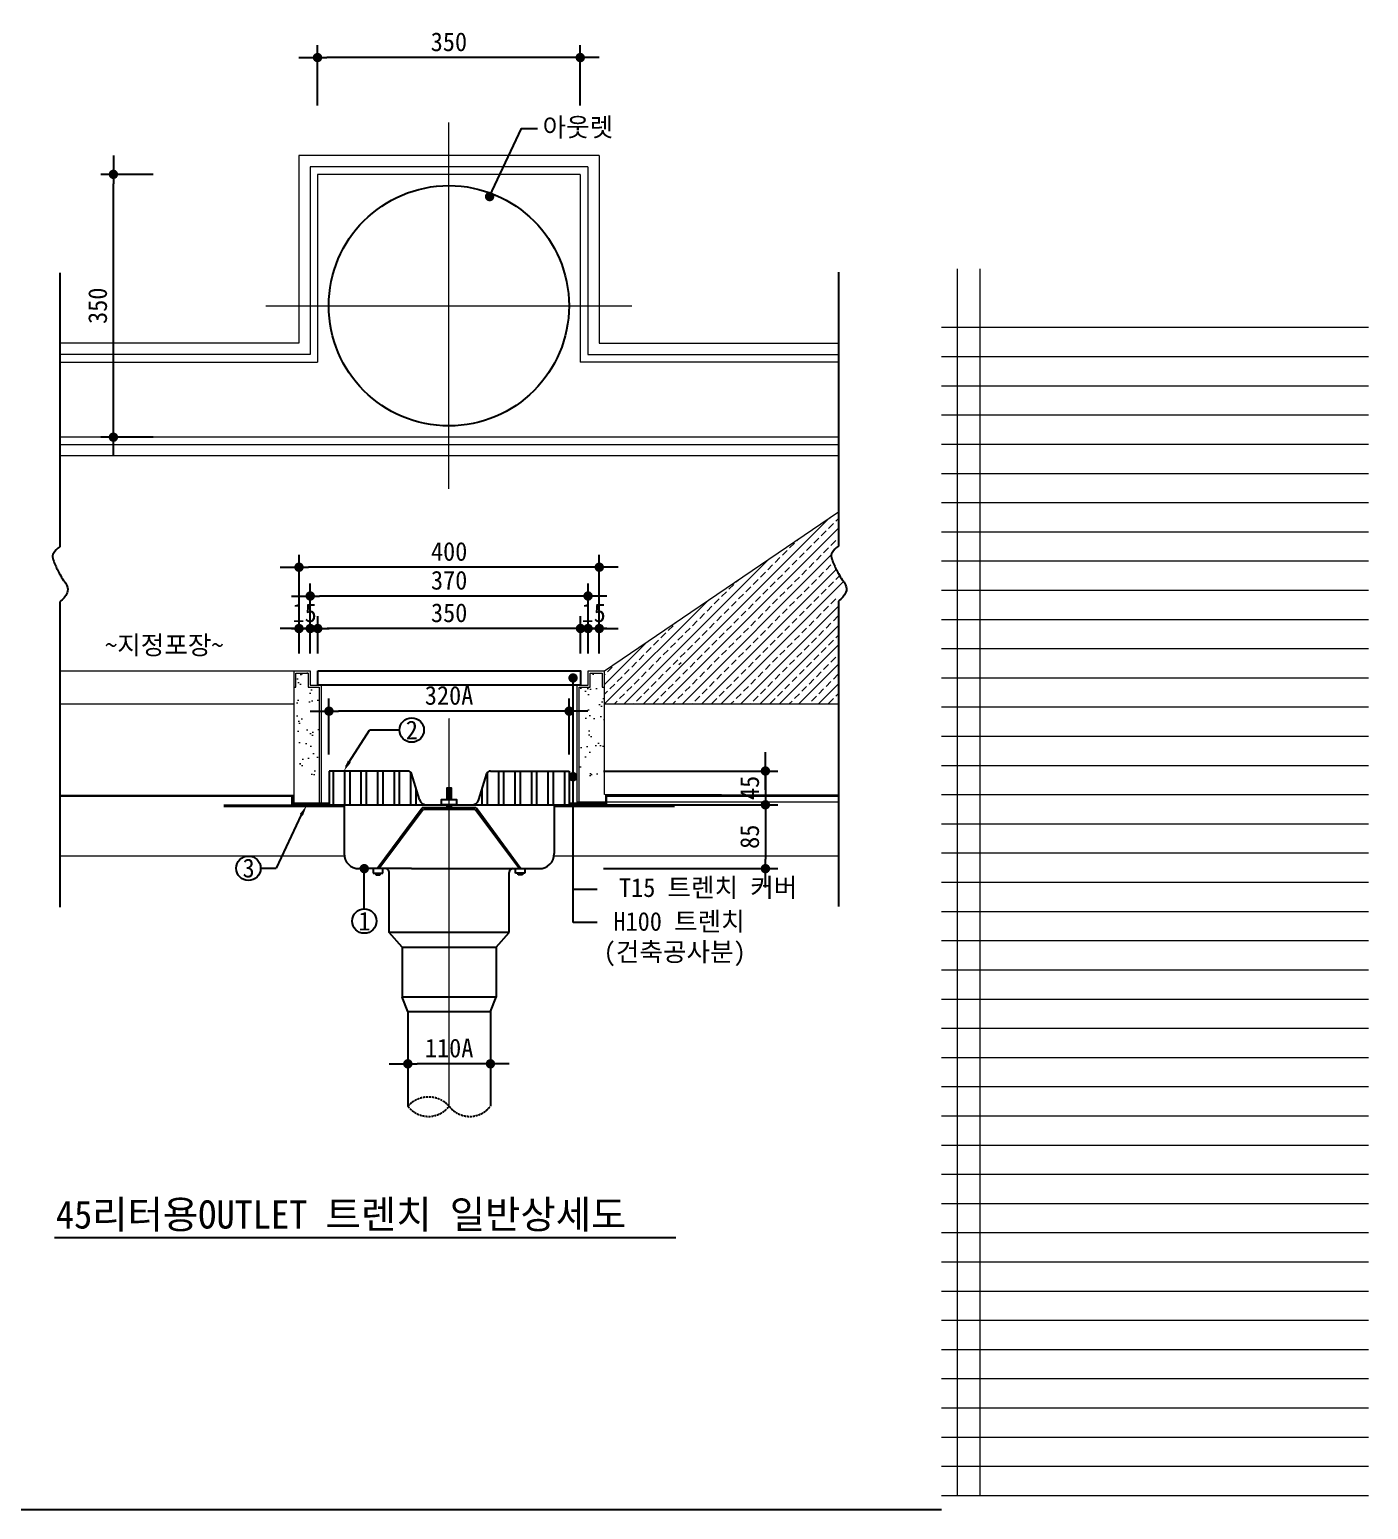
# Model space of a CAD drawing. Header units: millimetres. Extents: x 5104319 to 7084979, y 3076390 to 3633130.
# Drawn here: x 6999376 to 7084979, y 3193230 to 3287816 of the extents above; entities that cross this region are included whole.
import ezdxf
from ezdxf.enums import TextEntityAlignment as Align

# ---------------------------------------------------------------- set-up
doc = ezdxf.new("R2010")
doc.units = ezdxf.units.MM
doc.header["$PDMODE"] = 1
for name, pattern in [('CEN', [8.5, 8, -0.2, 0.1, -0.2]), ('DASHDOTX2', [50.8, 25.4, -12.7, 0, -12.7]), ('HIDDEN', [9.525, 6.35, -3.175])]:
    doc.linetypes.add(name, pattern=pattern)
doc.layers.get('Defpoints').update_dxf_attribs({"color": 140})
for name, color, linetype, lineweight in [('A-CNTL', 1, 'CEN', 15), ('A-CONC-LIN1', 2, 'Continuous', 40), ('A-CUTL', 7, 'Continuous', 25), ('A-DIMS', 7, 'Continuous', 25), ('A-ELEV-LIN3', 8, 'Continuous', 18), ('A-MKXS-LEAD', 7, 'Continuous', 25), ('A-MKXS-MAK2', 3, 'DASHDOTX2', 25), ('A-MKXS-TEXT2', 7, 'Continuous', 25), ('A-MKXX-SYMB', 7, 'Continuous', 25), ('A-SECT-LIN1', 4, 'Continuous', 25), ('A-XXXX-HATC', 8, 'Continuous', 18), ('A-XXXX-STL', 3, 'Continuous', 25), ('A-XXXX-TABL', 7, 'Continuous', 25), ('A-XXXX-TXT1', 3, 'Continuous', 25), ('A-XXXX-TXT2', 3, 'Continuous', 25)]:
    doc.layers.add(name, color=color, linetype=linetype, lineweight=lineweight)
doc.layers.add('A-XXXX-NPLT', color=144, linetype='Continuous', lineweight=15, plot=False)
doc.styles.add('HY울릉도L', font='')
doc.styles.add('돋움', font='')
doc.styles.add('돋움체', font='')
doc.styles.get('HY울릉도L').set_extended_font_data('Dotum')
doc.styles.get('돋움').set_extended_font_data('DotumChe')
doc.styles.get('돋움체').set_extended_font_data('DotumChe')
doc.dimstyles.new('CDIM', dxfattribs={"dimtxt": 3, "dimasz": 1.5, "dimexe": 2, "dimexo": 1, "dimgap": 1, "dimtad": 1, "dimdec": 0, "dimrnd": 0.5, "dimzin": 0, "dimdsep": 32, "dimlunit": 6, "dimtxsty": 'HY울릉도L', "dimblk1": '_CIDOT', "dimblk2": '_CIDOT', "dimsah": 1, "dimcen": 5.5, "dimclrd": 2, "dimclre": 2, "dimclrt": 7, "dimadec": 0, "dimazin": 0, "dimtfac": 1, "dimtdec": 0, "dimtix": 1, "dimtmove": 2, "dimatfit": 1, "dimldrblk": '_CIDOT', "dimfxl": 1, "dimtolj": 1, "dimtzin": 0, "dimlwd": -1, "dimarcsym": 0})

# ---------------------------------------------------------------- blocks, each defined once
blk = doc.blocks.new('NOTE')
at = {"layer": 'A-XXXX-NPLT'}
for p, q in [((1010659.8, 179732.7), (1010659.8, 175812.7)), ((1010734.1, 175812.7), (1010734.1, 179732.7)), ((1010609.8, 179546.1), (1011974.8, 179546.1)), ((1010609.8, 179452.7), (1011974.8, 179452.7)), ((1010609.8, 179359.4), (1011974.8, 179359.4)), ((1010609.8, 179266.1), (1011974.8, 179266.1)), ((1010609.8, 179172.7), (1011974.8, 179172.7)), ((1010609.8, 179079.4), (1011974.8, 179079.4)), ((1010609.8, 178986.1), (1011974.8, 178986.1)), ((1010609.8, 178892.7), (1011974.8, 178892.7)), ((1010609.8, 178799.4), (1011974.8, 178799.4)), ((1010609.8, 178706.1), (1011974.8, 178706.1)), ((1010609.8, 178612.7), (1011974.8, 178612.7)), ((1010609.8, 178519.4), (1011974.8, 178519.4)), ((1010609.8, 178426.1), (1011974.8, 178426.1)), ((1010609.8, 178332.7), (1011974.8, 178332.7)), ((1010609.8, 178239.4), (1011974.8, 178239.4)), ((1010609.8, 178146.1), (1011974.8, 178146.1)), ((1010609.8, 178052.7), (1011974.8, 178052.7)), ((1010609.8, 177959.4), (1011974.8, 177959.4)), ((1010609.8, 177866.1), (1011974.8, 177866.1)), ((1010609.8, 177772.7), (1011974.8, 177772.7)), ((1010609.8, 177679.4), (1011974.8, 177679.4)), ((1010609.8, 177586.1), (1011974.8, 177586.1)), ((1010609.8, 177492.7), (1011974.8, 177492.7)), ((1010609.8, 177399.4), (1011974.8, 177399.4)), ((1010609.8, 177306.1), (1011974.8, 177306.1)), ((1010609.8, 177212.7), (1011974.8, 177212.7)), ((1010609.8, 177119.4), (1011974.8, 177119.4)), ((1010609.8, 177026.1), (1011974.8, 177026.1)), ((1010609.8, 176932.7), (1011974.8, 176932.7)), ((1010609.8, 176839.4), (1011974.8, 176839.4)), ((1010609.8, 176746.1), (1011974.8, 176746.1)), ((1010609.8, 176652.7), (1011974.8, 176652.7)), ((1010609.8, 176559.4), (1011974.8, 176559.4)), ((1010609.8, 176466.1), (1011974.8, 176466.1)), ((1010609.8, 176372.7), (1011974.8, 176372.7)), ((1010609.8, 176279.4), (1011974.8, 176279.4)), ((1010609.8, 176186.1), (1011974.8, 176186.1)), ((1010609.8, 176092.7), (1011974.8, 176092.7)), ((1010609.8, 175999.4), (1011974.8, 175999.4)), ((1010609.8, 175906.1), (1011974.8, 175906.1)), ((1010609.8, 175812.7), (1011974.8, 175812.7))]:
    blk.add_line(p, q, dxfattribs=at)
blk = doc.blocks.new('_CIDOT')
at = {"color": 0, "linetype": 'ByBlock'}
blk.add_line((2, 0), (-1, 0), dxfattribs=at)
at = {"color": 0, "linetype": 'ByBlock', "const_width": 0.5}
blk.add_lwpolyline([(-0.25, 0, 1), (0.25, 0, 1)], format="xyb", close=True, dxfattribs=at)
blk = doc.blocks.new('*D100')
at = {"layer": 'A-DIMS', "lineweight": -2, "transparency": 16777216}
for p, q in [((7018518, 3241490, 0), (7018518, 3245052, 0)), ((7033878, 3241490, 0), (7033878, 3245052, 0))]:
    blk.add_line(p, q, dxfattribs=at)
at = {"layer": 'A-DIMS', "transparency": 16777216}
blk.add_line((7033278, 3244252, 0), (7019118, 3244252, 0), dxfattribs=at)
at = {"layer": 'Defpoints', "color": 0, "transparency": 16777216}
for p in [(7018518, 3244252, 0), (7018518, 3241090, 0), (7033878, 3241090, 0)]:
    blk.add_point(p, dxfattribs=at)
at = {"layer": 'A-DIMS', "transparency": 16777216, "xscale": 600, "yscale": 600, "zscale": 600, "rotation": 180}
blk.add_blockref('_CIDOT', (7018518, 3244252, 0), dxfattribs=at)
at = {"layer": 'A-DIMS', "transparency": 16777216, "xscale": 600, "yscale": 600, "zscale": 600}
blk.add_blockref('_CIDOT', (7033878, 3244252, 0), dxfattribs=at)
at = {"layer": 'A-DIMS', "color": 3, "transparency": 16777216, "insert": (7026198, 3245253, 0), "char_height": 1200, "attachment_point": 5, "style": '돋움체'}
blk.add_mtext('\\A1;320A', dxfattribs=at)
blk = doc.blocks.new('*D101')
at = {"layer": 'A-DIMS', "lineweight": -2, "transparency": 16777216}
for p, q in [((7016602, 3247933, 0), (7016602, 3254253, 0)), ((7035802, 3247933, 0), (7035802, 3254253, 0))]:
    blk.add_line(p, q, dxfattribs=at)
at = {"layer": 'A-DIMS', "transparency": 16777216}
blk.add_line((7035202, 3253453, 0), (7017202, 3253453, 0), dxfattribs=at)
at = {"layer": 'Defpoints', "color": 0, "transparency": 16777216}
for p in [(7016602, 3253453, 0), (7016602, 3247533, 0), (7035802, 3247533, 0)]:
    blk.add_point(p, dxfattribs=at)
at = {"layer": 'A-DIMS', "transparency": 16777216, "xscale": 600, "yscale": 600, "zscale": 600, "rotation": 180}
blk.add_blockref('_CIDOT', (7016602, 3253453, 0), dxfattribs=at)
at = {"layer": 'A-DIMS', "transparency": 16777216, "xscale": 600, "yscale": 600, "zscale": 600}
blk.add_blockref('_CIDOT', (7035802, 3253453, 0), dxfattribs=at)
at = {"layer": 'A-DIMS', "color": 3, "transparency": 16777216, "insert": (7026202, 3254454, 0), "char_height": 1200, "attachment_point": 5, "style": '돋움체'}
blk.add_mtext('\\A1;400', dxfattribs=at)
blk = doc.blocks.new('*D102')
at = {"layer": 'A-DIMS', "lineweight": -2, "transparency": 16777216}
for p, q in [((7017322, 3247933, 0), (7017322, 3252413, 0)), ((7035082, 3247933, 0), (7035082, 3252413, 0))]:
    blk.add_line(p, q, dxfattribs=at)
at = {"layer": 'A-DIMS', "transparency": 16777216}
blk.add_line((7034482, 3251613, 0), (7017922, 3251613, 0), dxfattribs=at)
at = {"layer": 'Defpoints', "color": 0, "transparency": 16777216}
for p in [(7017322, 3251613, 0), (7017322, 3247533, 0), (7035082, 3247533, 0)]:
    blk.add_point(p, dxfattribs=at)
at = {"layer": 'A-DIMS', "transparency": 16777216, "xscale": 600, "yscale": 600, "zscale": 600, "rotation": 180}
blk.add_blockref('_CIDOT', (7017322, 3251613, 0), dxfattribs=at)
at = {"layer": 'A-DIMS', "transparency": 16777216, "xscale": 600, "yscale": 600, "zscale": 600}
blk.add_blockref('_CIDOT', (7035082, 3251613, 0), dxfattribs=at)
at = {"layer": 'A-DIMS', "color": 3, "transparency": 16777216, "insert": (7026202, 3252613, 0), "char_height": 1200, "attachment_point": 5, "style": '돋움체'}
blk.add_mtext('\\A1;370', dxfattribs=at)
blk = doc.blocks.new('*D103')
at = {"layer": 'A-DIMS', "lineweight": -2, "transparency": 16777216}
for p, q in [((7017802, 3247933, 0), (7017802, 3250334, 0)), ((7034602, 3247933, 0), (7034602, 3250334, 0))]:
    blk.add_line(p, q, dxfattribs=at)
at = {"layer": 'A-DIMS', "transparency": 16777216}
blk.add_line((7034002, 3249534, 0), (7018402, 3249534, 0), dxfattribs=at)
at = {"layer": 'Defpoints', "color": 0, "transparency": 16777216}
for p in [(7017802, 3249534, 0), (7017802, 3247533, 0), (7034602, 3247533, 0)]:
    blk.add_point(p, dxfattribs=at)
at = {"layer": 'A-DIMS', "transparency": 16777216, "xscale": 600, "yscale": 600, "zscale": 600, "rotation": 180}
blk.add_blockref('_CIDOT', (7017802, 3249534, 0), dxfattribs=at)
at = {"layer": 'A-DIMS', "transparency": 16777216, "xscale": 600, "yscale": 600, "zscale": 600}
blk.add_blockref('_CIDOT', (7034602, 3249534, 0), dxfattribs=at)
at = {"layer": 'A-DIMS', "color": 3, "transparency": 16777216, "insert": (7026202, 3250534, 0), "char_height": 1200, "attachment_point": 5, "style": '돋움체'}
blk.add_mtext('\\A1;350', dxfattribs=at)
blk = doc.blocks.new('*D104')
at = {"layer": 'A-DIMS', "lineweight": -2, "transparency": 16777216}
for p, q in [((7016602, 3247933, 0), (7016602, 3250334, 0)), ((7017322, 3247933, 0), (7017322, 3250334, 0))]:
    blk.add_line(p, q, dxfattribs=at)
at = {"layer": 'A-DIMS', "transparency": 16777216}
for p, q in [((7016002, 3249534, 0), (7015402, 3249534, 0)), ((7017322, 3249534, 0), (7016602, 3249534, 0)), ((7017922, 3249534, 0), (7018522, 3249534, 0))]:
    blk.add_line(p, q, dxfattribs=at)
at = {"layer": 'Defpoints', "color": 0, "transparency": 16777216}
for p in [(7016602, 3249534, 0), (7016602, 3247533, 0), (7017322, 3247533, 0)]:
    blk.add_point(p, dxfattribs=at)
at = {"layer": 'A-DIMS', "transparency": 16777216, "xscale": 600, "yscale": 600, "zscale": 600}
blk.add_blockref('_CIDOT', (7016602, 3249534, 0), dxfattribs=at)
at = {"layer": 'A-DIMS', "transparency": 16777216, "xscale": 600, "yscale": 600, "zscale": 600, "rotation": 180}
blk.add_blockref('_CIDOT', (7017322, 3249534, 0), dxfattribs=at)
at = {"layer": 'A-DIMS', "color": 3, "transparency": 16777216, "insert": (7016962, 3250534, 0), "char_height": 1200, "attachment_point": 5, "style": '돋움체'}
blk.add_mtext('\\A1;15', dxfattribs=at)
blk = doc.blocks.new('*D105')
at = {"layer": 'A-DIMS', "lineweight": -2, "transparency": 16777216}
for p, q in [((7035082, 3247933, 0), (7035082, 3250334, 0)), ((7035802, 3247933, 0), (7035802, 3250334, 0))]:
    blk.add_line(p, q, dxfattribs=at)
at = {"layer": 'A-DIMS', "transparency": 16777216}
for p, q in [((7034482, 3249534, 0), (7033882, 3249534, 0)), ((7035802, 3249534, 0), (7035082, 3249534, 0)), ((7036402, 3249534, 0), (7037002, 3249534, 0))]:
    blk.add_line(p, q, dxfattribs=at)
at = {"layer": 'Defpoints', "color": 0, "transparency": 16777216}
for p in [(7035082, 3249534, 0), (7035082, 3247533, 0), (7035802, 3247533, 0)]:
    blk.add_point(p, dxfattribs=at)
at = {"layer": 'A-DIMS', "transparency": 16777216, "xscale": 600, "yscale": 600, "zscale": 600}
blk.add_blockref('_CIDOT', (7035082, 3249534, 0), dxfattribs=at)
at = {"layer": 'A-DIMS', "transparency": 16777216, "xscale": 600, "yscale": 600, "zscale": 600, "rotation": 180}
blk.add_blockref('_CIDOT', (7035802, 3249534, 0), dxfattribs=at)
at = {"layer": 'A-DIMS', "color": 3, "transparency": 16777216, "insert": (7035442, 3250534, 0), "char_height": 1200, "attachment_point": 5, "style": '돋움체'}
blk.add_mtext('\\A1;15', dxfattribs=at)
blk = doc.blocks.new('*D106')
at = {"layer": 'A-DIMS', "transparency": 16777216}
for p, q in [((7046423, 3241026, 0), (7046423, 3241626, 0)), ((7046423, 3240426, 0), (7046423, 3238266, 0)), ((7046423, 3237666, 0), (7046423, 3237066, 0))]:
    blk.add_line(p, q, dxfattribs=at)
at = {"layer": 'A-DIMS', "lineweight": -2, "transparency": 16777216}
for p, q in [((7036078, 3240426, 0), (7047223, 3240426, 0)), ((7036078, 3238266, 0), (7047223, 3238266, 0))]:
    blk.add_line(p, q, dxfattribs=at)
at = {"layer": 'Defpoints', "color": 0, "transparency": 16777216}
for p in [(7035678, 3240426, 0), (7035678, 3238266, 0), (7046423, 3238266, 0)]:
    blk.add_point(p, dxfattribs=at)
at = {"layer": 'A-DIMS', "transparency": 16777216, "xscale": 600, "yscale": 600, "zscale": 600}
for p, rotation in [((7046423, 3240426, 0), 270), ((7046423, 3238266, 0), 90)]:
    blk.add_blockref('_CIDOT', p, dxfattribs=dict(at, rotation=rotation))
at = {"layer": 'A-DIMS', "color": 3, "transparency": 16777216, "insert": (7045422, 3239346, 0), "char_height": 1200, "attachment_point": 5, "rotation": 90, "style": '돋움체'}
blk.add_mtext('\\A1;45', dxfattribs=at)
blk = doc.blocks.new('*D107')
at = {"layer": 'A-DIMS', "lineweight": -2, "transparency": 16777216}
for p, q in [((7036078, 3238266, 0), (7047223, 3238266, 0)), ((7036078, 3234186, 0), (7047223, 3234186, 0))]:
    blk.add_line(p, q, dxfattribs=at)
at = {"layer": 'A-DIMS', "transparency": 16777216}
blk.add_line((7046423, 3237666, 0), (7046423, 3234786, 0), dxfattribs=at)
at = {"layer": 'Defpoints', "color": 0, "transparency": 16777216}
for p in [(7035678, 3238266, 0), (7035678, 3234186, 0), (7046423, 3234186, 0)]:
    blk.add_point(p, dxfattribs=at)
at = {"layer": 'A-DIMS', "transparency": 16777216, "xscale": 600, "yscale": 600, "zscale": 600}
for p, rotation in [((7046423, 3238266, 0), 90), ((7046423, 3234186, 0), 270)]:
    blk.add_blockref('_CIDOT', p, dxfattribs=dict(at, rotation=rotation))
at = {"layer": 'A-DIMS', "color": 3, "transparency": 16777216, "insert": (7045422, 3236226, 0), "char_height": 1200, "attachment_point": 5, "rotation": 90, "style": '돋움체'}
blk.add_mtext('\\A1;85', dxfattribs=at)
blk = doc.blocks.new('*D108')
at = {"layer": 'A-DIMS', "lineweight": -2, "transparency": 16777216}
for p, q in [((7023562, 3224578), (7023562, 3220911)), ((7028842, 3224578), (7028842, 3220911))]:
    blk.add_line(p, q, dxfattribs=at)
at = {"layer": 'A-DIMS', "transparency": 16777216}
blk.add_line((7028242, 3221711), (7024162, 3221711), dxfattribs=at)
at = {"layer": 'Defpoints', "color": 0, "transparency": 16777216}
for p in [(7023562, 3224978), (7028842, 3224978), (7023562, 3221711)]:
    blk.add_point(p, dxfattribs=at)
at = {"layer": 'A-DIMS', "transparency": 16777216, "xscale": 600, "yscale": 600, "zscale": 600, "rotation": 180}
blk.add_blockref('_CIDOT', (7023562, 3221711), dxfattribs=at)
at = {"layer": 'A-DIMS', "transparency": 16777216, "xscale": 600, "yscale": 600, "zscale": 600}
blk.add_blockref('_CIDOT', (7028842, 3221711), dxfattribs=at)
at = {"layer": 'A-DIMS', "color": 3, "transparency": 16777216, "insert": (7026202, 3222711), "char_height": 1200, "attachment_point": 5, "style": '돋움체'}
blk.add_mtext('\\A1;110A', dxfattribs=at)
blk = doc.blocks.new('*D109')
at = {"layer": 'A-DIMS', "lineweight": -2, "transparency": 16777216}
for p, q in [((7017786, 3282967), (7017786, 3286828)), ((7034586, 3282967), (7034586, 3286828))]:
    blk.add_line(p, q, dxfattribs=at)
at = {"layer": 'A-DIMS', "transparency": 16777216}
blk.add_line((7033986, 3286028), (7018386, 3286028), dxfattribs=at)
at = {"layer": 'Defpoints', "color": 0, "transparency": 16777216}
for p in [(7017786, 3286028), (7017786, 3282567, 0), (7034586, 3282567, 0)]:
    blk.add_point(p, dxfattribs=at)
at = {"layer": 'A-DIMS', "transparency": 16777216, "xscale": 600, "yscale": 600, "zscale": 600, "rotation": 180}
blk.add_blockref('_CIDOT', (7017786, 3286028), dxfattribs=at)
at = {"layer": 'A-DIMS', "transparency": 16777216, "xscale": 600, "yscale": 600, "zscale": 600}
blk.add_blockref('_CIDOT', (7034586, 3286028), dxfattribs=at)
at = {"layer": 'A-DIMS', "color": 3, "transparency": 16777216, "insert": (7026186, 3287029), "char_height": 1200, "attachment_point": 5, "style": '돋움체'}
blk.add_mtext('\\A1;350', dxfattribs=at)
blk = doc.blocks.new('*D110')
at = {"layer": 'A-DIMS', "lineweight": -2, "transparency": 16777216}
for p, q in [((7007275, 3278564, 0), (7003934, 3278564, 0)), ((7007275, 3261764, 0), (7003934, 3261764, 0))]:
    blk.add_line(p, q, dxfattribs=at)
at = {"layer": 'A-DIMS', "transparency": 16777216}
blk.add_line((7004734, 3262364, 0), (7004734, 3277964, 0), dxfattribs=at)
at = {"layer": 'Defpoints', "color": 0, "transparency": 16777216}
for p in [(7004734, 3278564, 0), (7007675, 3278564, 0), (7007675, 3261764, 0)]:
    blk.add_point(p, dxfattribs=at)
at = {"layer": 'A-DIMS', "transparency": 16777216, "xscale": 600, "yscale": 600, "zscale": 600}
for p, rotation in [((7004734, 3278564, 0), 90), ((7004734, 3261764, 0), 270)]:
    blk.add_blockref('_CIDOT', p, dxfattribs=dict(at, rotation=rotation))
at = {"layer": 'A-DIMS', "color": 3, "transparency": 16777216, "insert": (7003733, 3270164, 0), "char_height": 1200, "attachment_point": 5, "rotation": 90, "style": '돋움체'}
blk.add_mtext('\\A1;350', dxfattribs=at)

msp = doc.modelspace()

# ---------------------------------------------------------------- hatches: boundary and pattern name
at = {"layer": 'A-XXXX-HATC'}
h = msp.add_hatch(dxfattribs=at)
h.set_pattern_fill('AR-SAND', color=256, scale=702.933958, style=0)
h.set_pattern_definition([(37.5, (-871955742.6, 148284837), (-44.2801706, 1354.4298592), [0, -1068.4596169, 0, -1194.9877294, 0, -1142.2676825]), (7.5, (-871955742.6, 148284837), (1244.036145, 1983.782305), [0, -576.405846, 0, -963.0195231, 0, -369.0403282]), (327.5, (-871956607.2, 148284837), (2189.0360661, 3.9779409), [0, -351.4669792, 0, -1265.2811253, 0, -1651.8948024]), (317.5, (-871956607.2, 148284837), (2113.108474, 616.947959), [0, -175.7334896, 0, -829.462071, 0, -948.960844])])
h.paths.add_polyline_path([(7016267.3, 3244721.2), (7016267.3, 3245775.6), (7016407.9, 3245775.6), (7016407.9, 3246689.4), (7017181.1, 3246689.4), (7017181.1, 3245775.6), (7017884, 3245775.6), (7017884, 3239800.6), (7016267.3, 3239800.6)])
h = msp.add_hatch(dxfattribs=at)
h.set_pattern_fill('AR-SAND', color=256, scale=702.933958, style=0)
h.set_pattern_definition([(37.5, (-871943606, 148284837), (-44.2801706, 1354.4298592), [0, -1068.4596169, 0, -1194.9877294, 0, -1142.2676825]), (7.5, (-871943606, 148284837), (1244.036145, 1983.782305), [0, -576.405846, 0, -963.0195231, 0, -369.0403282]), (327.5, (-871944470.6, 148284837), (2189.0360661, 3.9779409), [0, -351.4669792, 0, -1265.2811253, 0, -1651.8948024]), (317.5, (-871944470.6, 148284837), (2113.108474, 616.947959), [0, -175.7334896, 0, -829.462071, 0, -948.960844])])
h.paths.add_polyline_path([(7036136.1, 3244721.2), (7036136.1, 3245775.6), (7035995.5, 3245775.6), (7035995.5, 3246689.4), (7035222.3, 3246689.4), (7035222.3, 3245775.6), (7034519.3, 3245775.6), (7034519.3, 3239800.6), (7036136.1, 3239800.6)])

# ---------------------------------------------------------------- linework, layer by layer
at = {"layer": 'A-CNTL'}
for p, q in [((7026185.7, 3258458.4, 0), (7026185.7, 3281870.5, 0)), ((7014479.7, 3270164.4, 0), (7037891.8, 3270164.4, 0)), ((7026201.7, 3218999.7, 0), (7026201.7, 3243801.1, 0))]:
    msp.add_line(p, q, dxfattribs=at)
at = {"layer": 'A-CONC-LIN1'}
for points in [[(7011799.1, 3238194), (7019464.1, 3238194)], [(7040601.7, 3238194), (7032936.7, 3238194)]]:
    msp.add_lwpolyline(points, dxfattribs=at)
at = {"layer": 'A-CUTL'}
for p, q in [((7001307.7, 3272267.5), (7001307.7, 3254758)), ((7051095.7, 3272306.7), (7051095.7, 3254797.2)), ((7001307.7, 3251247.2), (7001307.7, 3231726.2)), ((7051095.7, 3251286.4), (7051095.7, 3231765.4))]:
    msp.add_line(p, q, dxfattribs=at)
for points in [[(7001307.7, 3254758, 0.1037537), (7000898.1, 3254331.3, 0.2107724), (7000855.2, 3254033.5, 0.0352272)], [(7001307.7, 3254758, 0.1037537), (7000898.1, 3254331.3, 0.2107724), (7000855.2, 3254033.5, 0.0352272), (7000995.2, 3253641.8, 0.0205781), (7001307.7, 3253002.6, 0.033812), (7001553.2, 3252613.9, -0.0394421), (7001760.1, 3252278.1, -0.2254264), (7001774.1, 3251809.3, -0.1404739), (7001307.7, 3251247.2)], [(7051095.7, 3254797.2, 0.1037537), (7050686.1, 3254370.5, 0.2107724), (7050643.2, 3254072.7, 0.0352272), (7050783.2, 3253681, 0.0205781), (7051095.7, 3253041.8, 0.033812), (7051341.2, 3252653.1, -0.0394421), (7051548.1, 3252317.3, -0.2254264), (7051562.1, 3251848.5, -0.1404739), (7051095.7, 3251286.4)]]:
    msp.add_lwpolyline(points, format="xyb", dxfattribs=at)
at = {"layer": 'A-CUTL', "linetype": 'HIDDEN', "ltscale": 20}
for centre, radius, start, end in [((7024881.7, 3217814.6), 1774.5, 41.938163, 138.061835), ((7024881.7, 3220015.5), 1665.1, 217.556378, 322.443622), ((7027521.7, 3220015.5), 1665.1, 217.556378, 322.443622)]:
    msp.add_arc(centre, radius, start, end, dxfattribs=at)
at = {"layer": 'A-ELEV-LIN3'}
for p, q in [((7035785.7, 3279764.4, 0), (7016585.7, 3279764.4, 0)), ((7016585.7, 3279764.4, 0), (7016585.7, 3267764.4, 0)), ((7035785.7, 3279764.4, 0), (7035785.7, 3267764.4, 0)), ((7035065.7, 3279044.4, 0), (7017305.7, 3279044.4, 0)), ((7017305.7, 3279044.4, 0), (7017305.7, 3267044.4, 0)), ((7034585.7, 3278564.4, 0), (7017785.7, 3278564.4, 0)), ((7017785.7, 3278564.4, 0), (7017785.7, 3266564.4, 0)), ((7034585.7, 3278564.4, 0), (7034585.7, 3266564.4, 0)), ((7035065.7, 3279044.4, 0), (7035065.7, 3267044.4, 0)), ((7016585.7, 3267764.4, 0), (7001307.7, 3267764.4, 0)), ((7017305.7, 3267044.4, 0), (7001307.7, 3267044.4, 0)), ((7035065.7, 3267044.4, 0), (7051063.8, 3267044.4, 0)), ((7035785.7, 3267764.4, 0), (7051063.8, 3267764.4, 0)), ((7001307.7, 3266564.4, 0), (7017785.7, 3266564.4, 0)), ((7051063.8, 3266564.4, 0), (7034585.7, 3266564.4, 0)), ((7051095.7, 3261764.4), (7001307.7, 3261764.4, 0)), ((7051095.7, 3261284.4, 0), (7001307.7, 3261284.4, 0)), ((7051095.7, 3260564.4, 0), (7001307.7, 3260564.4, 0)), ((7036136.1, 3246830), (7051095.7, 3257002.5)), ((7001307.7, 3246830), (7017321.7, 3246830)), ((7016267.3, 3246830), (7016267.3, 3238339.7)), ((7016407.9, 3245775.6), (7016407.9, 3246689.4)), ((7016407.9, 3246689.4), (7017181.1, 3246689.4)), ((7017181.1, 3246689.4), (7017181.1, 3245775.6)), ((7017321.7, 3246830), (7017321.7, 3245916.1)), ((7035081.7, 3245916.1), (7035081.7, 3246830)), ((7035081.7, 3246830), (7036136.1, 3246830)), ((7035222.3, 3245775.6), (7035222.3, 3246689.4)), ((7035222.3, 3246689.4), (7035995.5, 3246689.4)), ((7035995.5, 3246689.4), (7035995.5, 3245775.6)), ((7017181.1, 3245775.6), (7017884, 3245775.6)), ((7017321.7, 3245916.1), (7018024.6, 3245916.1)), ((7017884, 3245775.6), (7017884, 3238343.5)), ((7018024.6, 3245916.1), (7018024.6, 3238391.3, 0)), ((7034378.7, 3245916.1), (7035081.7, 3245916.1)), ((7034519.3, 3238444.3, 0), (7034519.3, 3245775.6)), ((7034519.3, 3245775.6), (7035222.3, 3245775.6)), ((7036136.1, 3245333.5), (7036323.1, 3245520.6)), ((7001307.7, 3244721.2), (7016267.3, 3244721.2)), ((7001307.7, 3235005.1, 0), (7019472.6, 3235005.1, 0)), ((7032914.8, 3235005.1, 0), (7051095.7, 3235005.1, 0))]:
    msp.add_line(p, q, dxfattribs=at)
for points in [[(7051095.7, 3238884.2), (7036136.1, 3238924.3), (7036136.1, 3246830)], [(7016267.3, 3245775.6), (7016407.9, 3245775.6)], [(7051095.7, 3238444.3), (7034378.7, 3238444.3), (7034378.7, 3245916.1)], [(7035995.5, 3245775.6), (7036136.1, 3245775.6)], [(7036136.1, 3244721.2), (7051095.7, 3244721.2)]]:
    msp.add_lwpolyline(points, dxfattribs=at)
at = {"layer": 'A-ELEV-LIN3', "const_width": 151.8}
for points in [[(7001307.7, 3238841.1), (7016165.4, 3238841.1), (7016165.4, 3238339.7), (7018505.7, 3238339.7)], [(7051095.7, 3238841.1), (7036237.9, 3238841.1), (7036237.9, 3238339.7), (7033865.7, 3238339.7)]]:
    msp.add_lwpolyline(points, dxfattribs=at)
at = {"layer": 'A-MKXS-LEAD'}
for p, q in [((7034123.4, 3230741.5, 0), (7034123.4, 3246377.2, 0)), ((7019625.2, 3240721.3, 0), (7021101.1, 3243044.7, 0)), ((7023028.2, 3243044.7, 0), (7021101.1, 3243044.7, 0)), ((7016750.5, 3237618.7, 0), (7015148.2, 3234213.2, 0)), ((7014150.4, 3234213.2, 0), (7015148.2, 3234213.2, 0)), ((7020778.8, 3231613.1, 0), (7020778.8, 3234185.8, 0)), ((7035669.8, 3232862.9, 0), (7034123.4, 3232862.9, 0)), ((7035669.8, 3230741.5, 0), (7034123.4, 3230741.5, 0))]:
    msp.add_line(p, q, dxfattribs=at)
msp.add_lwpolyline([(7028790.1, 3277142), (7030834.4, 3281497.6), (7031852.5, 3281497.6)], dxfattribs=at)
at = {"layer": 'A-MKXS-LEAD', "const_width": 300}
msp.add_lwpolyline([(7028640.1, 3277142, 1), (7028940.1, 3277142, 1)], format="xyb", close=True, dxfattribs=at)
at = {"layer": 'A-MKXS-LEAD', "const_width": 300, "elevation": 0}
for points in [[(7033973.4, 3246374.2, 1), (7034273.4, 3246374.2, 1)], [(7033973.4, 3240062.2, 1), (7034273.4, 3240062.2, 1)], [(7020626.2, 3234185.8, 1), (7020926.2, 3234185.8, 1)]]:
    msp.add_lwpolyline(points, format="xyb", close=True, dxfattribs=at)
at = {"layer": 'A-MKXS-LEAD'}
for points in [[(7019919.7, 3240966.6, 0), (7019716, 3241082.4, 0), (7019470.2, 3240413.5, 0)], [(7016648.7, 3237676.7, 0), (7016852.4, 3237560.8, 0), (7017098.1, 3238229.7, 0)]]:
    msp.add_solid(points, dxfattribs=at)
at = {"layer": 'A-MKXS-MAK2', "linetype": 'Continuous'}
for centre in [(7023808.7, 3243044.7, 0), (7013369.9, 3234213.2, 0), (7020778.8, 3230832.6, 0)]:
    msp.add_circle(centre, 780.5, dxfattribs=at)
at = {"layer": 'A-MKXX-SYMB'}
msp.add_line((7000975.1, 3210610.6), (7040704.3, 3210610.6), dxfattribs=at)
at = {"layer": 'A-SECT-LIN1'}
for p, q in [((7023562, 3240425.8, 0), (7018521.7, 3240425.8, 0)), ((7018521.7, 3240425.8, 0), (7018521.7, 3238265.8, 0)), ((7018809.7, 3238265.8, 0), (7018809.7, 3240425.8, 0)), ((7019529.7, 3238265.8, 0), (7019529.7, 3240425.8, 0)), ((7019865.7, 3238265.8, 0), (7019865.7, 3240425.8, 0)), ((7020585.7, 3238265.8, 0), (7020585.7, 3240425.8, 0)), ((7020921.7, 3238265.8, 0), (7020921.7, 3240425.8, 0)), ((7021641.7, 3238265.8, 0), (7021641.7, 3240425.8, 0)), ((7021977.7, 3238265.8, 0), (7021977.7, 3240425.8, 0)), ((7022697.7, 3238265.8, 0), (7022697.7, 3240425.8, 0)), ((7023033.7, 3238265.8, 0), (7023033.7, 3240425.8, 0)), ((7023753.7, 3238265.8, 0), (7023753.7, 3240330.3, 0)), ((7024309, 3238602.5, 0), (7023791.1, 3240257.5, 0)), ((7028094.3, 3238602.5, 0), (7028612.2, 3240257.5, 0)), ((7028649.7, 3238265.8, 0), (7028649.7, 3240330.3, 0)), ((7028841.3, 3240425.8, 0), (7033881.7, 3240425.8, 0)), ((7029369.7, 3238265.8, 0), (7029369.7, 3240425.8, 0)), ((7029705.7, 3238265.8, 0), (7029705.7, 3240425.8, 0)), ((7030425.7, 3238265.8, 0), (7030425.7, 3240425.8, 0)), ((7030761.7, 3238265.8, 0), (7030761.7, 3240425.8, 0)), ((7031481.7, 3238265.8, 0), (7031481.7, 3240425.8, 0)), ((7031817.7, 3238265.8, 0), (7031817.7, 3240425.8, 0)), ((7032537.7, 3238265.8, 0), (7032537.7, 3240425.8, 0)), ((7032873.7, 3238265.8, 0), (7032873.7, 3240425.8, 0)), ((7033593.7, 3238265.8, 0), (7033593.7, 3240425.8, 0)), ((7033881.7, 3240425.8, 0), (7033881.7, 3238265.8, 0)), ((7024089.7, 3238265.8, 0), (7024089.7, 3239303.4, 0)), ((7026057.7, 3239225.8, 0), (7026345.7, 3239321.8, 0)), ((7026057.7, 3239297.8, 0), (7026129.7, 3239321.8, 0)), ((7026057.7, 3239153.8, 0), (7026345.7, 3239249.8, 0)), ((7026057.7, 3239081.8, 0), (7026345.7, 3239177.8, 0)), ((7026057.7, 3239009.8, 0), (7026345.7, 3239105.8, 0)), ((7026057.7, 3238937.8, 0), (7026345.7, 3239033.8, 0)), ((7026057.7, 3238865.8, 0), (7026345.7, 3238961.8, 0)), ((7026057.7, 3238793.8, 0), (7026345.7, 3238889.8, 0)), ((7026057.7, 3238721.8, 0), (7026345.7, 3238817.8, 0)), ((7026057.7, 3238649.8, 0), (7026345.7, 3238745.8, 0)), ((7026129.7, 3238601.8, 0), (7026345.7, 3238673.8, 0)), ((7028313.7, 3238265.8, 0), (7028313.7, 3239303.4, 0)), ((7018521.7, 3238265.8, 0), (7033881.7, 3238265.8, 0)), ((7019481.7, 3238265.8, 0), (7019481.7, 3235145.8, 0)), ((7021609.1, 3234185.8, 0), (7024476.9, 3238073.8, 0)), ((7021708.7, 3234185.8, 0), (7024549.8, 3237977.8, 0)), ((7027918.1, 3238073.8, 0), (7024485.2, 3238073.8, 0)), ((7024558.1, 3237977.8, 0), (7027845.2, 3237977.8, 0)), ((7026057.7, 3238217.8, 0), (7026201.7, 3238265.8, 0)), ((7026057.7, 3238145.8, 0), (7026345.7, 3238241.8, 0)), ((7026057.7, 3238073.8, 0), (7026345.7, 3238169.8, 0)), ((7026273.7, 3238073.8, 0), (7026345.7, 3238097.8, 0)), ((7030694.6, 3234182.3, 0), (7027856.4, 3237976.5, 0)), ((7030794.2, 3234182.2, 0), (7027929.4, 3238072.5, 0)), ((7032921.7, 3238265.8, 0), (7032921.7, 3235145.8, 0)), ((7023801.7, 3234185.8, 0), (7020441.7, 3234185.8, 0)), ((7021352.8, 3234185.8, 0), (7021352.8, 3233905.4, 0)), ((7021352.8, 3233905.4, 0), (7021965, 3233905.4, 0)), ((7021504.1, 3233905.4, 0), (7021504.1, 3233787.1, 0)), ((7021788.6, 3233787.1, 0), (7021788.6, 3233905.4, 0)), ((7021965, 3233905.4, 0), (7021965, 3234185.8, 0)), ((7023801.7, 3234185.8, 0), (7028601.7, 3234185.8, 0)), ((7028601.7, 3234185.8, 0), (7031961.7, 3234185.8, 0)), ((7030438.1, 3233902.2, 0), (7030438.3, 3234182.5, 0)), ((7031050.3, 3233901.7, 0), (7030438.1, 3233902.2, 0)), ((7030614.5, 3233783.7, 0), (7030614.5, 3233902, 0)), ((7030899, 3233901.8, 0), (7030898.9, 3233783.5, 0)), ((7031050.5, 3234182, 0), (7031050.3, 3233901.7, 0)), ((7021504.1, 3233787.1, 0), (7021788.6, 3233787.1, 0)), ((7030898.9, 3233783.5, 0), (7030614.5, 3233783.7, 0))]:
    msp.add_line(p, q, dxfattribs=at)
for points in [[(7017801.7, 3246830), (7034601.7, 3246830), (7034601.7, 3245916.1), (7017801.7, 3245916.1)], [(7026681.7, 3238265.8), (7025721.7, 3238265.8), (7025721.7, 3238601.8), (7026681.7, 3238601.8)]]:
    msp.add_lwpolyline(points, close=True, dxfattribs=at)
for points in [[(7026345.7, 3238601.8), (7026345.7, 3239321.8), (7026057.7, 3239321.8), (7026057.7, 3238601.8)], [(7026057.7, 3238265.8), (7026057.7, 3238073.8)], [(7026345.7, 3238073.8), (7026345.7, 3238265.8)]]:
    msp.add_lwpolyline(points, dxfattribs=at)
for radius in [117.2, 93.7, 58.6, 23.4]:
    msp.add_circle((7020776.2, 3234185.8, 0), radius, dxfattribs=at)
for centre, radius, start, end in [((7023562, 3240185.8, 0), 240, 17.376613, 90), ((7028841.3, 3240185.8, 0), 240, 90, 162.623387), ((7024767.1, 3238745.8, 0), 480, 197.376613, 270), ((7027636.2, 3238745.8, 0), 480, 270, 342.623387), ((7020441.7, 3235145.8, 0), 960, 180, 270), ((7031961.7, 3235145.8, 0), 960, 270, 0), ((7022121.7, 3233945.8, 0), 240, 0, 90), ((7030281.7, 3233945.8, 0), 240, 90, 180)]:
    msp.add_arc(centre, radius, start, end, dxfattribs=at)
at = {"layer": 'A-XXXX-HATC'}
for p, q in [((7038630.2, 3244721.2), (7050520.3, 3256611.3)), ((7039872.9, 3244721.2), (7051095.7, 3255944)), ((7049992, 3255461.6), (7050302.6, 3255772.2)), ((7050457.9, 3255927.5), (7050768.6, 3256238.2)), ((7050923.9, 3256393.5), (7051095.7, 3256565.3)), ((7047972.7, 3254684.9), (7048283.3, 3254995.6)), ((7048438.7, 3255150.9), (7048578.7, 3255291)), ((7049060, 3254529.6), (7049370.6, 3254840.3)), ((7049526, 3254995.6), (7049836.6, 3255306.2)), ((7050613.3, 3254840.3), (7050923.9, 3255150.9)), ((7051079.3, 3255306.2), (7051095.7, 3255322.7)), ((7037387.6, 3244721.2), (7046637.1, 3253970.7)), ((7041115.5, 3244721.2), (7050649.9, 3254255.6)), ((7047040.7, 3253753), (7047351.4, 3254063.6)), ((7047506.7, 3254218.9), (7047817.4, 3254529.6)), ((7048128, 3253597.6), (7048438.7, 3253908.3)), ((7048594, 3254063.6), (7048904.7, 3254374.3)), ((7049681.3, 3253908.3), (7049992, 3254218.9)), ((7050147.3, 3254374.3), (7050457.9, 3254684.9)), ((7042358.1, 3244721.2), (7050940.4, 3253303.5)), ((7046108.8, 3252821), (7046419.4, 3253131.6)), ((7046574.7, 3253287), (7046885.4, 3253597.6)), ((7047196.1, 3252665.7), (7047506.7, 3252976.3)), ((7047662, 3253131.6), (7047972.7, 3253442.3)), ((7048283.3, 3252510.3), (7048594, 3252821)), ((7048749.3, 3252976.3), (7049060, 3253287)), ((7049215.3, 3253442.3), (7049526, 3253753)), ((7049836.6, 3252821), (7050147.3, 3253131.6)), ((7050302.6, 3253287), (7050613.3, 3253597.6)), ((7050923.9, 3252665.7), (7051155.2, 3252897)), ((7043600.7, 3244721.2), (7051403.8, 3252524.2)), ((7043623.5, 3251578.4), (7043934.2, 3251889)), ((7044089.5, 3252044.4), (7044400.1, 3252355)), ((7044555.5, 3252510.3), (7044695.5, 3252650.4)), ((7045176.8, 3251889), (7045487.4, 3252199.7)), ((7045642.8, 3252355), (7045953.4, 3252665.7)), ((7046264.1, 3251733.7), (7046574.7, 3252044.4)), ((7046730.1, 3252199.7), (7047040.7, 3252510.3)), ((7047351.4, 3251578.4), (7047662, 3251889)), ((7047817.4, 3252044.4), (7048128, 3252355)), ((7048904.7, 3251889), (7049215.3, 3252199.7)), ((7049370.6, 3252355), (7049681.3, 3252665.7)), ((7049992, 3251733.7), (7050302.6, 3252044.4)), ((7050457.9, 3252199.7), (7050768.6, 3252510.3)), ((7036145, 3244721.2), (7042753.9, 3251330.1)), ((7042691.5, 3250646.4), (7043002.2, 3250957.1)), ((7043157.5, 3251112.4), (7043468.2, 3251423)), ((7044244.8, 3250957.1), (7044555.5, 3251267.7)), ((7044710.8, 3251423), (7045021.5, 3251733.7)), ((7044843.3, 3244721.2), (7051095.7, 3250973.5)), ((7045332.1, 3250801.7), (7045642.8, 3251112.4)), ((7045798.1, 3251267.7), (7046108.8, 3251578.4)), ((7046419.4, 3250646.4), (7046730.1, 3250957.1)), ((7046885.4, 3251112.4), (7047196.1, 3251423)), ((7047972.7, 3250957.1), (7048283.3, 3251267.7)), ((7048438.7, 3251423), (7048749.3, 3251733.7)), ((7049060, 3250801.7), (7049370.6, 3251112.4)), ((7049526, 3251267.7), (7049836.6, 3251578.4)), ((7050147.3, 3250646.4), (7050457.9, 3250957.1)), ((7050613.3, 3251112.4), (7050923.9, 3251423)), ((7040672.3, 3249869.8), (7040812.3, 3250009.8)), ((7041759.6, 3249714.4), (7042070.2, 3250025.1)), ((7042225.6, 3250180.4), (7042536.2, 3250491.1)), ((7043312.9, 3250025.1), (7043623.5, 3250335.7)), ((7043778.8, 3250491.1), (7044089.5, 3250801.7)), ((7044400.1, 3249869.8), (7044710.8, 3250180.4)), ((7044866.1, 3250335.7), (7045176.8, 3250646.4)), ((7045487.4, 3249714.4), (7045798.1, 3250025.1)), ((7045953.4, 3250180.4), (7046264.1, 3250491.1)), ((7047040.7, 3250025.1), (7047351.4, 3250335.7)), ((7047506.7, 3250491.1), (7047817.4, 3250801.7)), ((7048128, 3249869.8), (7048438.7, 3250180.4)), ((7048594, 3250335.7), (7048904.7, 3250646.4)), ((7049215.3, 3249714.4), (7049526, 3250025.1)), ((7049681.3, 3250180.4), (7049992, 3250491.1)), ((7050768.6, 3250025.1), (7051079.3, 3250335.7)), ((7039740.3, 3248937.8), (7040051, 3249248.4)), ((7040206.3, 3249403.8), (7040517, 3249714.4)), ((7040827.6, 3248782.5), (7041138.3, 3249093.1)), ((7041293.6, 3249248.4), (7041604.2, 3249559.1)), ((7042380.9, 3249093.1), (7042691.5, 3249403.8)), ((7042846.9, 3249559.1), (7043157.5, 3249869.8)), ((7043468.2, 3248937.8), (7043778.8, 3249248.4)), ((7043934.2, 3249403.8), (7044244.8, 3249714.4)), ((7044555.5, 3248782.5), (7044866.1, 3249093.1)), ((7045021.5, 3249248.4), (7045332.1, 3249559.1)), ((7046086, 3244721.2), (7051095.7, 3249730.8)), ((7046108.8, 3249093.1), (7046419.4, 3249403.8)), ((7046574.7, 3249559.1), (7046885.4, 3249869.8)), ((7047196.1, 3248937.8), (7047506.7, 3249248.4)), ((7047662, 3249403.8), (7047972.7, 3249714.4)), ((7048283.3, 3248782.5), (7048594, 3249093.1)), ((7048749.3, 3249248.4), (7049060, 3249559.1)), ((7049836.6, 3249093.1), (7050147.3, 3249403.8)), ((7050302.6, 3249559.1), (7050613.3, 3249869.8)), ((7050923.9, 3248937.8), (7051095.7, 3249109.5)), ((7036136.1, 3245954.9), (7038870.7, 3248689.5)), ((7038808.3, 3248005.8), (7039119, 3248316.5)), ((7039274.3, 3248471.8), (7039585, 3248782.5)), ((7039895.6, 3247850.5), (7040206.3, 3248161.2)), ((7040361.6, 3248316.5), (7040672.3, 3248627.1)), ((7041448.9, 3248161.2), (7041759.6, 3248471.8)), ((7041914.9, 3248627.1), (7042225.6, 3248937.8)), ((7042536.2, 3248005.8), (7042846.9, 3248316.5)), ((7043002.2, 3248471.8), (7043312.9, 3248782.5)), ((7043623.5, 3247850.5), (7043934.2, 3248161.2)), ((7044089.5, 3248316.5), (7044400.1, 3248627.1)), ((7045176.8, 3248161.2), (7045487.4, 3248471.8)), ((7045642.8, 3248627.1), (7045953.4, 3248937.8)), ((7046264.1, 3248005.8), (7046574.7, 3248316.5)), ((7046730.1, 3248471.8), (7047040.7, 3248782.5)), ((7047328.6, 3244721.2), (7051095.7, 3248488.2)), ((7047351.4, 3247850.5), (7047662, 3248161.2)), ((7047817.4, 3248316.5), (7048128, 3248627.1)), ((7048904.7, 3248161.2), (7049215.3, 3248471.8)), ((7049370.6, 3248627.1), (7049681.3, 3248937.8)), ((7049992, 3248005.8), (7050302.6, 3248316.5)), ((7050457.9, 3248471.8), (7050768.6, 3248782.5)), ((7037876.4, 3247073.9), (7038187, 3247384.5)), ((7038342.4, 3247539.8), (7038653, 3247850.5)), ((7038963.7, 3246918.5), (7039274.3, 3247229.2)), ((7039429.7, 3247384.5), (7039740.3, 3247695.2)), ((7040517, 3247229.2), (7040827.6, 3247539.8)), ((7040897.4, 3247229.2), (7041037.5, 3247369.3)), ((7040982.9, 3247695.2), (7041293.6, 3248005.8)), ((7041604.2, 3247073.9), (7041914.9, 3247384.5)), ((7042070.2, 3247539.8), (7042380.9, 3247850.5)), ((7042691.5, 3246918.5), (7043002.2, 3247229.2)), ((7043157.5, 3247384.5), (7043468.2, 3247695.2)), ((7044244.8, 3247229.2), (7044555.5, 3247539.8)), ((7044710.8, 3247695.2), (7045021.5, 3248005.8)), ((7045332.1, 3247073.9), (7045642.8, 3247384.5)), ((7045798.1, 3247539.8), (7046108.8, 3247850.5)), ((7046419.4, 3246918.5), (7046730.1, 3247229.2)), ((7046885.4, 3247384.5), (7047196.1, 3247695.2)), ((7047972.7, 3247229.2), (7048283.3, 3247539.8)), ((7048438.7, 3247695.2), (7048749.3, 3248005.8)), ((7048571.2, 3244721.2), (7051095.7, 3247245.6)), ((7049060, 3247073.9), (7049370.6, 3247384.5)), ((7049526, 3247539.8), (7049836.6, 3247850.5)), ((7050147.3, 3246918.5), (7050457.9, 3247229.2)), ((7050613.3, 3247384.5), (7050923.9, 3247695.2)), ((7036136.1, 3246576.2), (7036167.8, 3246607.9)), ((7036323.1, 3246763.2), (7036633.8, 3247073.9)), ((7036944.4, 3246141.9), (7037255.1, 3246452.5)), ((7037410.4, 3246607.9), (7037721, 3246918.5)), ((7038031.7, 3245986.6), (7038342.4, 3246297.2)), ((7038497.7, 3246452.5), (7038808.3, 3246763.2)), ((7039585, 3246297.2), (7039895.6, 3246607.9)), ((7040051, 3246763.2), (7040361.6, 3247073.9)), ((7040672.3, 3246141.9), (7040982.9, 3246452.5)), ((7041138.3, 3246607.9), (7041448.9, 3246918.5)), ((7041759.6, 3245986.6), (7042070.2, 3246297.2)), ((7042225.6, 3246452.5), (7042536.2, 3246763.2)), ((7043312.9, 3246297.2), (7043623.5, 3246607.9)), ((7043778.8, 3246763.2), (7044089.5, 3247073.9)), ((7044400.1, 3246141.9), (7044710.8, 3246452.5)), ((7044866.1, 3246607.9), (7045176.8, 3246918.5)), ((7045487.4, 3245986.6), (7045798.1, 3246297.2)), ((7045953.4, 3246452.5), (7046264.1, 3246763.2)), ((7047040.7, 3246297.2), (7047351.4, 3246607.9)), ((7047506.7, 3246763.2), (7047817.4, 3247073.9)), ((7048128, 3246141.9), (7048438.7, 3246452.5)), ((7048594, 3246607.9), (7048904.7, 3246918.5)), ((7049215.3, 3245986.6), (7049526, 3246297.2)), ((7049681.3, 3246452.5), (7049992, 3246763.2)), ((7050768.6, 3246297.2), (7051079.3, 3246607.9)), ((7036478.4, 3245675.9), (7036789.1, 3245986.6)), ((7037099.7, 3245054.6), (7037410.4, 3245365.2)), ((7037565.7, 3245520.6), (7037876.4, 3245831.2)), ((7038653, 3245365.2), (7038963.7, 3245675.9)), ((7039119, 3245831.2), (7039429.7, 3246141.9)), ((7039740.3, 3245209.9), (7040051, 3245520.6)), ((7040206.3, 3245675.9), (7040517, 3245986.6)), ((7040827.6, 3245054.6), (7041138.3, 3245365.2)), ((7041293.6, 3245520.6), (7041604.2, 3245831.2)), ((7042380.9, 3245365.2), (7042691.5, 3245675.9)), ((7042846.9, 3245831.2), (7043157.5, 3246141.9)), ((7043468.2, 3245209.9), (7043778.8, 3245520.6)), ((7043934.2, 3245675.9), (7044244.8, 3245986.6)), ((7044555.5, 3245054.6), (7044866.1, 3245365.2)), ((7045021.5, 3245520.6), (7045332.1, 3245831.2)), ((7046108.8, 3245365.2), (7046419.4, 3245675.9)), ((7046574.7, 3245831.2), (7046885.4, 3246141.9)), ((7047196.1, 3245209.9), (7047506.7, 3245520.6)), ((7047662, 3245675.9), (7047972.7, 3245986.6)), ((7048283.3, 3245054.6), (7048594, 3245365.2)), ((7048749.3, 3245520.6), (7049060, 3245831.2)), ((7049813.8, 3244721.2), (7051095.7, 3246003)), ((7049836.6, 3245365.2), (7050147.3, 3245675.9)), ((7050302.6, 3245831.2), (7050613.3, 3246141.9)), ((7050923.9, 3245209.9), (7051095.7, 3245381.7)), ((7036766.3, 3244721.2), (7036944.4, 3244899.3)), ((7038008.9, 3244721.2), (7038031.7, 3244743.9)), ((7038187, 3244899.3), (7038497.7, 3245209.9)), ((7039274.3, 3244743.9), (7039585, 3245054.6)), ((7040494.2, 3244721.2), (7040672.3, 3244899.3)), ((7041736.8, 3244721.2), (7041759.6, 3244743.9)), ((7041914.9, 3244899.3), (7042225.6, 3245209.9)), ((7043002.2, 3244743.9), (7043312.9, 3245054.6)), ((7044222, 3244721.2), (7044400.1, 3244899.3)), ((7045464.7, 3244721.2), (7045487.4, 3244743.9)), ((7045642.8, 3244899.3), (7045953.4, 3245209.9)), ((7046730.1, 3244743.9), (7047040.7, 3245054.6)), ((7047949.9, 3244721.2), (7048128, 3244899.3)), ((7049370.6, 3244899.3), (7049681.3, 3245209.9)), ((7050457.9, 3244743.9), (7050768.6, 3245054.6)), ((7051056.5, 3244721.2), (7051095.7, 3244760.4))]:
    msp.add_line(p, q, dxfattribs=at)
at = {"layer": 'A-XXXX-STL'}
for p, q in [((7030041.7, 3230105.8, 0), (7030041.7, 3233945.8, 0)), ((7023201.7, 3229169.8, 0), (7022361.7, 3230105.8, 0)), ((7029201.7, 3229169.8, 0), (7030041.7, 3230105.8, 0)), ((7023201.7, 3229169.8, 0), (7023201.7, 3225977.8, 0)), ((7029201.7, 3229169.8, 0), (7029201.7, 3225977.8, 0)), ((7023561.7, 3225065.8, 0), (7023201.7, 3225977.8, 0)), ((7028841.7, 3225065.8, 0), (7029201.7, 3225977.8, 0)), ((7023561.7, 3225065.8, 0), (7023561.7, 3219000.6)), ((7023561.7, 3225065.8, 0), (7028841.7, 3225065.8, 0)), ((7028841.7, 3225065.8, 0), (7028841.7, 3219000.6))]:
    msp.add_line(p, q, dxfattribs=at)
for points in [[(7030041.7, 3230105.8), (7022361.7, 3230105.8), (7022361.7, 3233945.8)], [(7023201.7, 3229169.8), (7029201.7, 3229169.8)], [(7029201.7, 3225977.8), (7023201.7, 3225977.8)]]:
    msp.add_lwpolyline(points, dxfattribs=at)
msp.add_circle((7026185.7, 3270164.4, 0), 7680, dxfattribs=at)
at = {"layer": 'A-XXXX-TABL'}
msp.add_lwpolyline([(6763778.8, 3193230.2), (7057678.8, 3193230.2)], dxfattribs=at)

# ---------------------------------------------------------------- block references
at = {"layer": 'A-XXXX-TXT1', "xscale": 20, "yscale": 20, "zscale": 20}
msp.add_blockref('NOTE', (-13154517.5, -322134.4), dxfattribs=at)

# ---------------------------------------------------------------- texts
at = {"layer": 'A-MKXS-TEXT2', "style": '돋움체'}
for s, p in [('2', (7023818.5, 3243046.2, 0)), ('3', (7013379.8, 3234214.8, 0)), ('1', (7020788.6, 3230834.2, 0))]:
    msp.add_text(s, height=1200, dxfattribs=at).set_placement(p, align=Align.MIDDLE)
at = {"layer": 'A-XXXX-TXT1', "style": '돋움체'}
msp.add_text('45리터용OUTLET 트렌치 일반상세도', height=1800, dxfattribs=at).set_placement((7001055.6, 3211182.9))
at = {"layer": 'A-XXXX-TXT2', "style": '돋움'}
msp.add_text('아웃렛', height=1200, dxfattribs=at).set_placement((7034433.4, 3281593), align=Align.MIDDLE)
for s, p in [('~지정포장~', (7011778.8, 3247877.6)), ('T15 트렌치 커버', (7048467.8, 3232377.2)), ('H100 트렌치', (7045099.9, 3230214))]:
    msp.add_text(s, height=1200, dxfattribs=at).set_placement(p, align=Align.RIGHT)
msp.add_text('(건축공사분)', height=1200, dxfattribs=at).set_placement((7036084.4, 3228269))

# ---------------------------------------------------------------- dimensions: what is measured, and where the dimension line sits
at = {"layer": 'A-DIMS'}
for p1, p2, distance, text, picture, middle in [((7034585.7, 3282567, 0), (7017785.7, 3282567, 0), -3461.1, '350', '*D109', (7026185.7, 3287028.9)), ((7035801.7, 3247532.9, 0), (7016601.7, 3247532.9, 0), -5920.2, '400', '*D101', (7026201.7, 3254453.8, 0)), ((7035081.7, 3247532.9, 0), (7017321.7, 3247532.9, 0), -4079.6, '370', '*D102', (7026201.7, 3252613.3, 0)), ((7017321.7, 3247532.9, 0), (7016601.7, 3247532.9, 0), -2000.6, '15', '*D104', (7016961.7, 3250534.3, 0)), ((7034601.7, 3247532.9, 0), (7017801.7, 3247532.9, 0), -2000.6, '350', '*D103', (7026201.7, 3250534.3, 0)), ((7035801.7, 3247532.9, 0), (7035081.7, 3247532.9, 0), -2000.6, '15', '*D105', (7035441.7, 3250534.3, 0)), ((7033877.5, 3241089.5, 0), (7018517.5, 3241089.5, 0), -3162.5, '320A', '*D100', (7026197.5, 3245252.8, 0)), ((7035677.7, 3240425.8, 0), (7035677.7, 3238265.8, 0), 10745.2, '45', '*D106', (7045422.1, 3239345.8, 0)), ((7035677.7, 3238265.8, 0), (7035677.7, 3234185.8, 0), 10745.2, '85', '*D107', (7045422.1, 3236225.8, 0)), ((7028841.7, 3224978.1), (7023561.7, 3224978.1), 3267.5, '110A', '*D108', (7026201.7, 3222711.4))]:
    dim = msp.add_aligned_dim(p1=p1, p2=p2, distance=distance, text=text, dimstyle='CDIM', override={"dimscale": 400, "dimtxsty": '돋움체', "dimclrd": 256, "dimclre": 256, "dimclrt": 3}, dxfattribs=at)
    dim.commit()
    dim.dimension.update_dxf_attribs({"geometry": picture, "text_midpoint": middle})
dim = msp.add_linear_dim(base=(7004733.5, 3278564.4, 0), p1=(7007674.7, 3261764.4, 0), p2=(7007674.7, 3278564.4, 0), angle=90, text='350', dimstyle='CDIM', override={"dimscale": 400, "dimtxsty": '돋움체', "dimclrd": 256, "dimclre": 256, "dimclrt": 3}, dxfattribs=at)
dim.commit()
dim.dimension.update_dxf_attribs({"geometry": '*D110', "text_midpoint": (7003732.7, 3270164.4, 0)})

doc.saveas('drawing.dxf')
